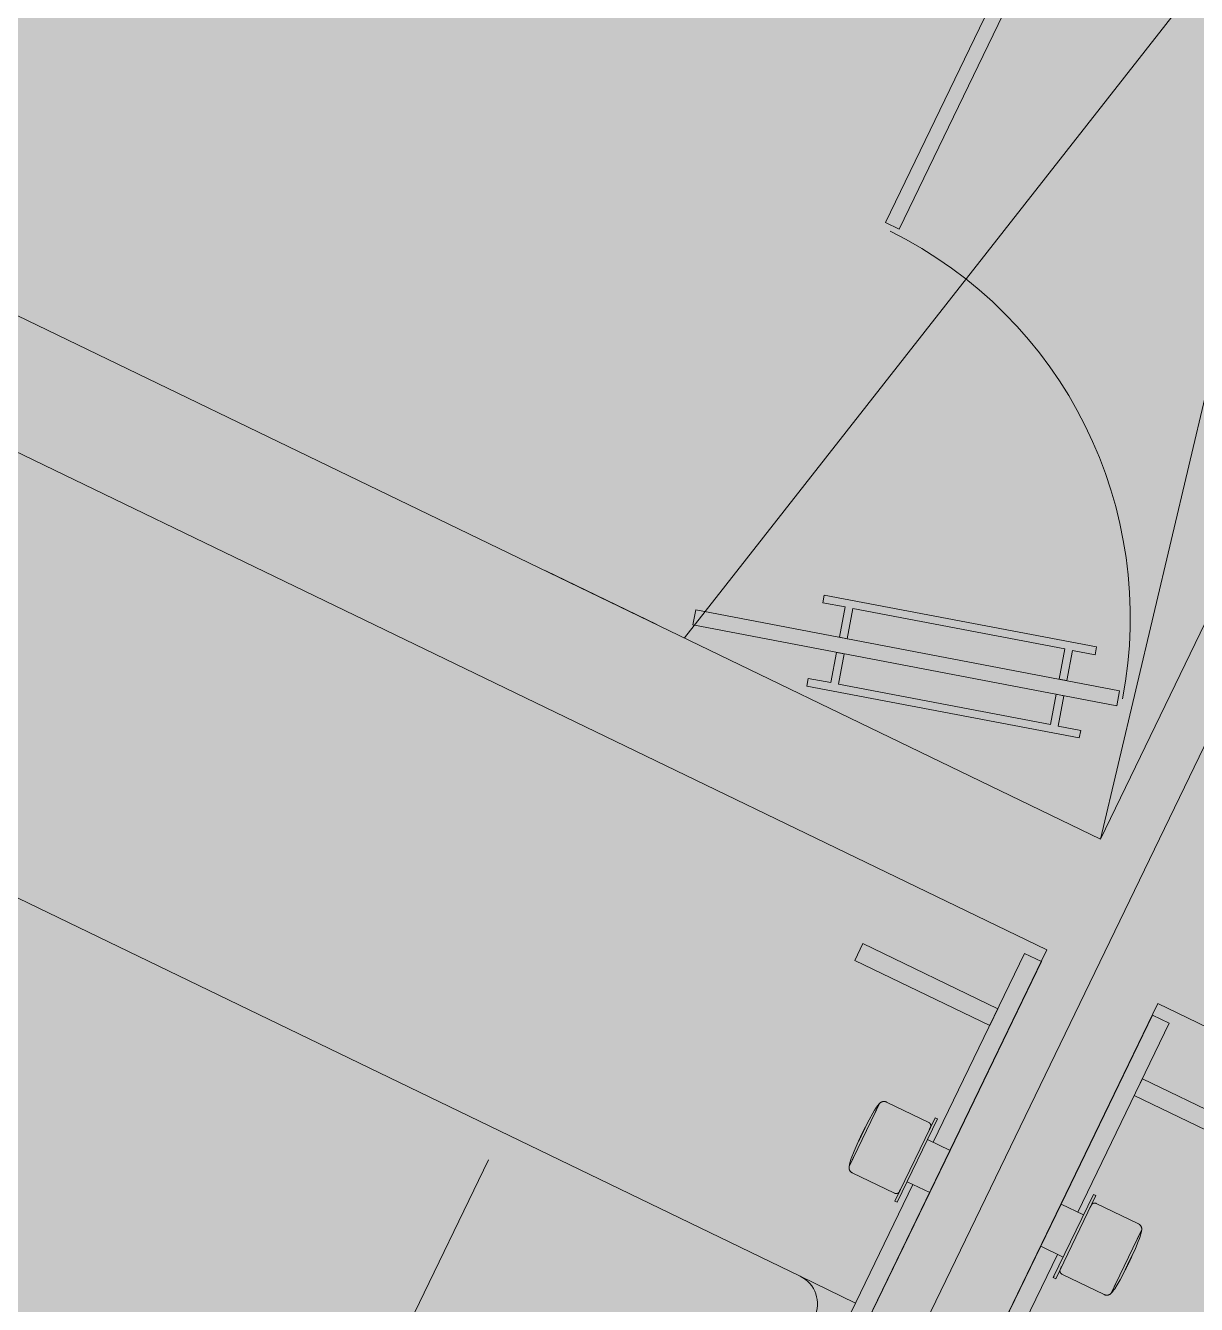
# Model space of a CAD drawing. Header units: metres. Extents: x -466 to 1322, y -1072 to 50.
# Drawn here: x 427.824 to 429.724, y -427.776 to -425.701 of the extents above; entities that cross this region are included whole.
import ezdxf

# ---------------------------------------------------------------- set-up
doc = ezdxf.new("R2010")
doc.units = ezdxf.units.M
for name, pattern in [('B1 P BAJA$0$HIDDEN', [9.525, 6.35, -3.175]), ('CENTER2', [28.575, 19.05, -3.175, 3.175, -3.175]), ('HIDDEN', [9.525, 6.35, -3.175])]:
    doc.linetypes.add(name, pattern=pattern)
for name, color, linetype, lineweight in [('A - CANCEL', 2, 'Continuous', 0), ('A - Hatch muros', 4, 'Continuous', 0), ('A - PROY', 250, 'B1 P BAJA$0$HIDDEN', 0), ('A-DOOR', 2, 'Continuous', 9), ('A-EJES', 61, 'CENTER2', 0), ('A-Fixt', 122, 'Continuous', 5), ('A-MUEBLES', 5, 'Continuous', 0), ('A-MURO INT', 4, 'Continuous', 0)]:
    doc.layers.add(name, color=color, linetype=linetype, lineweight=lineweight)
doc.layers.add('Hatch Interior', color=7, linetype='Continuous', lineweight=0, true_color=0xaf6350)

msp = doc.modelspace()

# ---------------------------------------------------------------- hatches: boundary and pattern name
at = {"layer": 'A - Hatch muros', "transparency": 33554687}
h = msp.add_hatch(color=256, dxfattribs=at)
h.dxf.hatch_style = 1
h.paths.add_polyline_path([(422.6792, -430.2434), (426.1177, -423.131), (426.6579, -423.3922), (426.5709, -423.5722), (426.2107, -423.3981), (423.9039, -428.1697), (424.354, -428.3874), (424.267, -428.5674), (423.8168, -428.3498), (422.8593, -430.3305)])
h.paths.add_polyline_path([(429.5687, -427.0209), (430.3521, -425.4003), (427.6512, -424.0945), (427.216, -424.9948), (427.0359, -424.9078), (427.5582, -423.8274), (433.5002, -426.7001), (432.9779, -427.7805), (432.7979, -427.6934), (433.2331, -426.7931), (430.5322, -425.4874), (429.7487, -427.1079), (432.6297, -428.5007), (432.5427, -428.6808), (429.6617, -427.288), (428.2253, -430.259), (428.6755, -430.4766), (428.5884, -430.6567), (428.1383, -430.439), (427.1807, -432.4197), (427.0007, -432.3327), (427.9582, -430.352), (427.5081, -430.1344), (427.5951, -429.9543), (428.0453, -430.1719), (429.4816, -427.2009), (426.6006, -425.8081), (426.6877, -425.628)])
h.paths.add_polyline_path([(432.4598, -432.5283), (431.5022, -434.509), (431.3221, -434.4219), (432.2797, -432.4412), (431.8295, -432.2236), (431.9166, -432.0435), (432.3667, -432.2612), (434.6736, -427.4895), (434.3135, -427.3154), (434.4005, -427.1354), (435.3008, -427.5706), (435.2138, -427.7507), (434.8537, -427.5766), (432.5468, -432.3482), (432.997, -432.5658), (432.9099, -432.7459)])
h.paths.add_polyline_path([(438.2116, -431.1993), (438.9951, -429.5788), (436.2942, -428.273), (435.8589, -429.1733), (435.6788, -429.0863), (436.2012, -428.0059), (442.1432, -430.8786), (441.6209, -431.959), (441.4408, -431.8719), (441.8761, -430.9716), (439.1751, -429.6658), (438.3917, -431.2864), (441.2727, -432.6792), (441.1856, -432.8593), (438.3046, -431.4664), (436.8683, -434.4375), (437.3184, -434.6551), (437.2314, -434.8351), (436.7812, -434.6175), (435.8237, -436.5982), (435.6436, -436.5111), (436.6012, -434.5305), (436.151, -434.3128), (436.2381, -434.1328), (436.6882, -434.3504), (438.1246, -431.3794), (435.2436, -429.9866), (435.3306, -429.8065)])
h.paths.add_polyline_path([(443.3166, -431.668), (441.0097, -436.4396), (440.5595, -436.222), (440.4725, -436.4021), (440.9226, -436.6197), (439.9651, -438.6004), (440.1451, -438.6874), (441.1027, -436.7067), (441.5529, -436.9244), (441.6399, -436.7443), (441.1897, -436.5267), (443.4966, -431.7551), (443.8567, -431.9292), (443.9438, -431.7491), (443.0435, -431.3138), (442.9564, -431.4939)])
h.paths.add_polyline_path([(446.8546, -435.3778), (447.638, -433.7572), (444.9371, -432.4515), (444.5018, -433.3518), (444.3218, -433.2647), (444.8441, -432.1844), (450.7861, -435.0571), (450.2638, -436.1374), (450.0837, -436.0504), (450.519, -435.1501), (447.8181, -433.8443), (447.0346, -435.4648), (449.9156, -436.8577), (449.8285, -437.0377), (446.9476, -435.6449), (445.5112, -438.6159), (445.9614, -438.8335), (445.8743, -439.0136), (445.4242, -438.796), (444.4666, -440.7767), (444.2865, -440.6896), (445.2441, -438.7089), (444.794, -438.4913), (444.881, -438.3112), (445.3312, -438.5289), (446.7675, -435.5579), (443.8865, -434.165), (443.9736, -433.985)])
h.paths.add_polyline_path([(452.2266, -435.7535), (451.6864, -435.4923), (451.5994, -435.6724), (451.9595, -435.8465), (449.6526, -440.6181), (449.2037, -440.4011), (449.1142, -440.5799), (449.5656, -440.7982), (448.608, -442.7788), (448.7881, -442.8659)])
at = {"layer": 'Hatch Interior', "transparency": 33554687}
h = msp.add_hatch(color=256, dxfattribs=at)
h.dxf.hatch_style = 1
edge = h.paths.add_edge_path()
edge.add_line((417.7382, -422.6064), (419.3856, -424.8173))
edge.add_arc((419.7198, -425.4323), 0.7, 36.6996, 118.5178, ccw=False)
edge.add_line((420.2811, -425.014), (421.6441, -423.998))
edge.add_line((421.6441, -423.998), (425.1105, -425.6739))
edge.add_line((425.1105, -425.6739), (423.8168, -428.3498))
edge.add_line((423.8168, -428.3498), (449.7456, -440.8852))
edge.add_line((449.7456, -440.8852), (452.2266, -435.7535))
edge.add_line((452.2266, -435.7535), (452.8795, -434.403))
edge.add_line((452.8795, -434.403), (426.2776, -421.5422))
edge.add_line((426.2776, -421.5422), (424.9683, -419.8365))
edge.add_line((424.9683, -419.8365), (443.8484, -405.7639))
edge.add_line((443.8484, -405.7639), (442.6531, -404.1604))
edge.add_line((442.6531, -404.1604), (449.1895, -399.2884))
edge.add_line((449.1895, -399.2884), (446.0819, -395.1192))
edge.add_line((446.0819, -395.1192), (408.2908, -423.2873))
edge.add_line((408.2908, -423.2873), (413.4672, -425.7899))
edge.add_line((413.4672, -425.7899), (417.7382, -422.6064))

# ---------------------------------------------------------------- linework, layer by layer
at = {"layer": 'A - CANCEL'}
msp.add_lwpolyline([(429.6994, -425.0847), (429.6769, -425.0739), (429.2194, -426.0202), (429.2419, -426.031)], close=True, dxfattribs=at)
at = {"layer": 'A - PROY', "linetype": 'HIDDEN'}
for q in [(428.8934, -426.6944), (429.5687, -427.0209)]:
    msp.add_line((429.9694, -425.323), q, dxfattribs=at)
at = {"layer": 'A - PROY', "linetype": 'Continuous', "ltscale": 100}
msp.add_arc((428.917, -426.6616), 0.6997, 349.1342, 63.6771, dxfattribs=at)
at = {"layer": 'A-DOOR'}
msp.add_line((429.5994, -426.7802), (428.9118, -426.649), dxfattribs=at)
msp.add_lwpolyline([(429.5994, -426.7802), (429.5947, -426.8047), (428.9072, -426.6733), (428.9118, -426.649)], dxfattribs=at)
at = {"layer": 'A-EJES', "ltscale": 0.1}
msp.add_line((431.1691, -423.907), (425.2785, -436.0914), dxfattribs=at)
at = {"layer": 'A-Fixt'}
for points in [[(429.1449, -426.6934), (429.1574, -426.6958), (429.1668, -426.6467), (429.5106, -426.7123), (429.5012, -426.7614), (429.5137, -426.7638), (429.523, -426.7147), (429.5597, -426.7217), (429.5621, -426.7092), (429.12, -426.6249), (429.1177, -426.6373), (429.1543, -426.6443)], [(429.1402, -426.718), (429.1527, -426.7204), (429.1433, -426.7695), (429.4871, -426.8351), (429.4965, -426.786), (429.509, -426.7884), (429.4996, -426.8375), (429.5363, -426.8445), (429.5339, -426.8569), (429.0918, -426.7726), (429.0942, -426.7601), (429.1309, -426.7671)]]:
    msp.add_lwpolyline(points, close=True, dxfattribs=at)
at = {"layer": 'A-MUEBLES'}
for p, q in [((428.6684, -426.5856), (428.8484, -426.6727)), ((429.0811, -427.7303), (427.5505, -426.9903)), ((429.1829, -427.1906), (429.1697, -427.2178)), ((429.4019, -427.2964), (429.1829, -427.1906)), ((429.1697, -427.2178), (429.3887, -427.3237)), ((429.4454, -427.2064), (429.2972, -427.513)), ((429.4726, -427.2196), (429.4454, -427.2064)), ((429.3244, -427.5262), (429.4726, -427.2196)), ((429.429, -427.3098), (429.4725, -427.2198)), ((429.3887, -427.3237), (429.4019, -427.2964)), ((429.4159, -427.3368), (429.429, -427.3098)), ((429.5045, -427.6132), (429.6527, -427.3066)), ((429.6799, -427.3198), (429.5317, -427.6264)), ((429.6091, -427.3968), (429.6526, -427.3068)), ((429.6527, -427.3066), (429.6799, -427.3198)), ((429.3244, -427.5262), (429.4159, -427.3368)), ((429.596, -427.4239), (429.6091, -427.3968)), ((429.5045, -427.6132), (429.596, -427.4239)), ((429.6232, -427.437), (429.6364, -427.4098)), ((429.6364, -427.4098), (429.8554, -427.5157)), ((429.8422, -427.5429), (429.6232, -427.437)), ((429.2099, -427.4501), (429.1605, -427.5521)), ((429.2006, -427.4693), (429.2099, -427.4501)), ((429.2898, -427.4809), (429.2212, -427.4477)), ((429.2347, -427.6083), (429.3, -427.4733)), ((429.3039, -427.4751), (429.2386, -427.6102)), ((429.3, -427.4733), (429.2989, -427.4756)), ((429.3039, -427.4751), (429.3, -427.4733)), ((429.3028, -427.4774), (429.3039, -427.4751)), ((429.3244, -427.5262), (429.2878, -427.5085)), ((429.3244, -427.5262), (429.2913, -427.5946)), ((428.4472, -427.8065), (428.5754, -427.5414)), ((429.1605, -427.5521), (429.1698, -427.5329)), ((429.1657, -427.5624), (429.2343, -427.5956)), ((429.2641, -427.5814), (428.2084, -429.7651)), ((429.2547, -427.5769), (429.2913, -427.5946)), ((428.2356, -429.7783), (429.2913, -427.5946)), ((428.763, -428.6873), (429.2913, -427.5946)), ((429.2358, -427.606), (429.2347, -427.6083)), ((429.2347, -427.6083), (429.2386, -427.6102)), ((429.2386, -427.6102), (429.2397, -427.6079)), ((429.5572, -427.5976), (429.4919, -427.7326)), ((429.4958, -427.7345), (429.5611, -427.5995)), ((429.5561, -427.5999), (429.5572, -427.5976)), ((429.5572, -427.5976), (429.5611, -427.5995)), ((429.5611, -427.5995), (429.56, -427.6018)), ((429.5614, -427.6122), (429.6301, -427.6453)), ((429.5045, -427.6132), (429.4714, -427.6816)), ((429.5045, -427.6132), (429.5411, -427.6309)), ((429.6352, -427.6557), (429.5859, -427.7577)), ((429.6259, -427.6749), (429.6352, -427.6557)), ((428.4157, -429.8653), (429.4714, -427.6816)), ((429.4986, -427.6948), (428.4429, -429.8785)), ((428.9431, -428.7743), (429.4714, -427.6816)), ((429.508, -427.6993), (429.4714, -427.6816)), ((429.1711, -427.7738), (429.0811, -427.7303)), ((429.4919, -427.7326), (429.493, -427.7303)), ((429.4958, -427.7345), (429.4919, -427.7326)), ((429.4969, -427.7322), (429.4958, -427.7345)), ((429.5746, -427.7601), (429.5059, -427.7269)), ((429.5859, -427.7577), (429.5952, -427.7385))]:
    msp.add_line(p, q, dxfattribs=at)
at = {"layer": 'A-MUEBLES', "flags": 128}
for points in [[(429.2099, -427.4501), (429.2101, -427.4498), (429.2104, -427.4495), (429.2107, -427.4492), (429.2109, -427.449), (429.2112, -427.4487), (429.2115, -427.4485), (429.2118, -427.4483), (429.2122, -427.4481), (429.2125, -427.4479), (429.2128, -427.4477), (429.2132, -427.4476), (429.2135, -427.4474), (429.2139, -427.4473), (429.2142, -427.4472), (429.2146, -427.4471), (429.2149, -427.447), (429.2153, -427.4469), (429.2157, -427.4468), (429.2161, -427.4468), (429.2164, -427.4467), (429.2168, -427.4467), (429.2172, -427.4467), (429.2176, -427.4467), (429.218, -427.4468), (429.2183, -427.4468), (429.2187, -427.4469), (429.2191, -427.4469), (429.2194, -427.447), (429.2198, -427.4471), (429.2202, -427.4472), (429.2205, -427.4474), (429.2209, -427.4475), (429.2212, -427.4477)], [(429.1872, -427.4877), (429.1929, -427.4765), (429.199, -427.4656), (429.2018, -427.4609)], [(429.2018, -427.4609), (429.2034, -427.4584), (429.2052, -427.4559), (429.207, -427.4535), (429.2089, -427.4512), (429.2099, -427.4501)], [(429.1872, -427.4877), (429.1872, -427.4877), (429.1872, -427.4877), (429.1872, -427.4878), (429.1872, -427.4878), (429.1871, -427.4879), (429.1871, -427.488), (429.187, -427.4881), (429.1869, -427.4883), (429.1869, -427.4884), (429.1868, -427.4886), (429.1867, -427.4888), (429.1866, -427.489), (429.1865, -427.4892), (429.1864, -427.4895), (429.1862, -427.4897), (429.1861, -427.49), (429.186, -427.4903), (429.1858, -427.4906), (429.1857, -427.4909), (429.1855, -427.4912), (429.1854, -427.4916), (429.1852, -427.4919), (429.185, -427.4923), (429.1848, -427.4927), (429.1846, -427.493), (429.1845, -427.4934), (429.1843, -427.4938), (429.1841, -427.4943), (429.1839, -427.4947), (429.1836, -427.4951), (429.1834, -427.4955), (429.1832, -427.496), (429.183, -427.4964), (429.1828, -427.4969), (429.1826, -427.4974), (429.1823, -427.4978), (429.1821, -427.4983), (429.1819, -427.4987), (429.1817, -427.4992), (429.1814, -427.4997), (429.1812, -427.5001), (429.181, -427.5006), (429.1808, -427.5011), (429.1805, -427.5015), (429.1803, -427.502), (429.1801, -427.5024), (429.1799, -427.5029), (429.1797, -427.5033), (429.1795, -427.5037), (429.1793, -427.5042), (429.1791, -427.5046), (429.1789, -427.505), (429.1787, -427.5054), (429.1785, -427.5058), (429.1783, -427.5062), (429.1781, -427.5065), (429.1779, -427.5069), (429.1778, -427.5073), (429.1776, -427.5076), (429.1775, -427.5079), (429.1773, -427.5082), (429.1772, -427.5085), (429.177, -427.5088), (429.1769, -427.5091), (429.1768, -427.5093), (429.1767, -427.5095), (429.1766, -427.5098), (429.1765, -427.5099), (429.1764, -427.5101), (429.1763, -427.5103), (429.1762, -427.5104), (429.1762, -427.5106), (429.1761, -427.5107), (429.1761, -427.5108), (429.176, -427.5109), (429.176, -427.5109), (429.176, -427.5109), (429.176, -427.511)], [(429.176, -427.511), (429.176, -427.511), (429.176, -427.5109), (429.176, -427.5109), (429.176, -427.5108), (429.1761, -427.5107), (429.1761, -427.5106), (429.1762, -427.5105), (429.1763, -427.5104), (429.1763, -427.5102), (429.1764, -427.51), (429.1765, -427.5099), (429.1766, -427.5097), (429.1767, -427.5094), (429.1768, -427.5092), (429.177, -427.5089), (429.1771, -427.5087), (429.1772, -427.5084), (429.1774, -427.5081), (429.1775, -427.5078), (429.1777, -427.5074), (429.1778, -427.5071), (429.178, -427.5067), (429.1782, -427.5064), (429.1784, -427.506), (429.1786, -427.5056), (429.1788, -427.5052), (429.179, -427.5048), (429.1792, -427.5044), (429.1794, -427.504), (429.1796, -427.5035), (429.1798, -427.5031), (429.18, -427.5027), (429.1802, -427.5022), (429.1804, -427.5018), (429.1806, -427.5013), (429.1809, -427.5008), (429.1811, -427.5004), (429.1813, -427.4999), (429.1815, -427.4995), (429.1818, -427.499), (429.182, -427.4985), (429.1822, -427.4981), (429.1824, -427.4976), (429.1827, -427.4971), (429.1829, -427.4967), (429.1831, -427.4962), (429.1833, -427.4958), (429.1835, -427.4953), (429.1837, -427.4949), (429.1839, -427.4945), (429.1841, -427.4941), (429.1843, -427.4937), (429.1845, -427.4933), (429.1847, -427.4929), (429.1849, -427.4925), (429.1851, -427.4921), (429.1853, -427.4917), (429.1854, -427.4914), (429.1856, -427.4911), (429.1858, -427.4907), (429.1859, -427.4904), (429.186, -427.4901), (429.1862, -427.4899), (429.1863, -427.4896), (429.1864, -427.4894), (429.1865, -427.4891), (429.1866, -427.4889), (429.1867, -427.4887), (429.1868, -427.4885), (429.1869, -427.4884), (429.187, -427.4882), (429.187, -427.4881), (429.1871, -427.488), (429.1871, -427.4879), (429.1872, -427.4878), (429.1872, -427.4877), (429.1872, -427.4877), (429.1872, -427.4877)], [(429.2898, -427.4809), (429.29, -427.481), (429.2902, -427.4811), (429.2904, -427.4812), (429.2906, -427.4813), (429.2908, -427.4815), (429.291, -427.4816), (429.2912, -427.4818), (429.2914, -427.4819), (429.2915, -427.4821), (429.2917, -427.4823), (429.2918, -427.4824), (429.292, -427.4826), (429.2921, -427.4828), (429.2922, -427.483), (429.2924, -427.4832), (429.2925, -427.4834), (429.2926, -427.4836), (429.2927, -427.4839), (429.2928, -427.4841), (429.2928, -427.4843), (429.2929, -427.4845), (429.293, -427.4847), (429.293, -427.485), (429.2931, -427.4852), (429.2931, -427.4854), (429.2931, -427.4857), (429.2931, -427.4859), (429.2931, -427.4861), (429.2931, -427.4864), (429.2931, -427.4866), (429.2931, -427.4868), (429.2931, -427.4871), (429.293, -427.4873), (429.293, -427.4875), (429.2929, -427.4878), (429.2928, -427.488), (429.2928, -427.4882), (429.2927, -427.4884), (429.2926, -427.4886)], [(429.2904, -427.4933), (429.2907, -427.4925), (429.2911, -427.4917), (429.2914, -427.4911), (429.2917, -427.4905), (429.2919, -427.49), (429.2921, -427.4896), (429.2923, -427.4892), (429.2924, -427.489), (429.2925, -427.4888), (429.2926, -427.4887)], [(429.2925, -427.4887), (429.2925, -427.4889), (429.2924, -427.4891), (429.2922, -427.4894), (429.2921, -427.4897)], [(429.1641, -427.539), (429.1686, -427.5274), (429.1736, -427.5159), (429.176, -427.511)], [(429.1605, -427.5521), (429.1611, -427.5491), (429.1618, -427.5462), (429.1626, -427.5433), (429.1636, -427.5404), (429.1641, -427.539)], [(429.1657, -427.5624), (429.1654, -427.5623), (429.165, -427.5621), (429.1647, -427.5619), (429.1644, -427.5617), (429.1641, -427.5614), (429.1638, -427.5612), (429.1635, -427.561), (429.1632, -427.5607), (429.163, -427.5604), (429.1627, -427.5602), (429.1625, -427.5599), (429.1622, -427.5596), (429.162, -427.5593), (429.1618, -427.559), (429.1616, -427.5586), (429.1614, -427.5583), (429.1613, -427.558), (429.1611, -427.5576), (429.161, -427.5573), (429.1608, -427.5569), (429.1607, -427.5565), (429.1606, -427.5562), (429.1606, -427.5558), (429.1605, -427.5554), (429.1604, -427.5551), (429.1604, -427.5547), (429.1604, -427.5543), (429.1604, -427.5539), (429.1604, -427.5536), (429.1604, -427.5532), (429.1604, -427.5528), (429.1605, -427.5524), (429.1605, -427.5521)], [(429.2422, -427.5928), (429.2423, -427.5927), (429.2424, -427.5925), (429.2425, -427.5922), (429.2427, -427.5918), (429.2429, -427.5914), (429.2432, -427.5909), (429.2435, -427.5902), (429.2438, -427.5895), (429.2442, -427.5888), (429.2446, -427.5879)], [(429.2426, -427.592), (429.2424, -427.5924), (429.2423, -427.5926), (429.2422, -427.5928), (429.2422, -427.5929)], [(429.2421, -427.5931), (429.242, -427.5933), (429.2418, -427.5935), (429.2417, -427.5937), (429.2416, -427.5939), (429.2414, -427.5941), (429.2413, -427.5942), (429.2411, -427.5944), (429.241, -427.5946), (429.2408, -427.5947), (429.2406, -427.5949), (429.2404, -427.595), (429.2402, -427.5952), (429.24, -427.5953), (429.2398, -427.5954), (429.2396, -427.5955), (429.2394, -427.5956), (429.2392, -427.5957), (429.239, -427.5958), (429.2388, -427.5959), (429.2385, -427.596), (429.2383, -427.596), (429.2381, -427.5961), (429.2378, -427.5961), (429.2376, -427.5962), (429.2374, -427.5962), (429.2371, -427.5962), (429.2369, -427.5962), (429.2367, -427.5962), (429.2364, -427.5962), (429.2362, -427.5962), (429.236, -427.5961), (429.2357, -427.5961), (429.2355, -427.596), (429.2353, -427.596), (429.2351, -427.5959), (429.2348, -427.5958), (429.2346, -427.5957), (429.2344, -427.5956), (429.2343, -427.5956)], [(429.5614, -427.6122), (429.5612, -427.6121), (429.561, -427.612), (429.5608, -427.6119), (429.5605, -427.6118), (429.5603, -427.6118), (429.5601, -427.6117), (429.5599, -427.6117), (429.5596, -427.6116), (429.5594, -427.6116), (429.5592, -427.6116), (429.5589, -427.6116), (429.5587, -427.6116), (429.5585, -427.6116), (429.5582, -427.6116), (429.558, -427.6116), (429.5578, -427.6117), (429.5575, -427.6117), (429.5573, -427.6118), (429.5571, -427.6119), (429.5569, -427.6119), (429.5566, -427.612), (429.5564, -427.6121), (429.5562, -427.6122), (429.556, -427.6123), (429.5558, -427.6124), (429.5556, -427.6126), (429.5554, -427.6127), (429.5552, -427.6128), (429.555, -427.613), (429.5549, -427.6132), (429.5547, -427.6133), (429.5545, -427.6135), (429.5544, -427.6137), (429.5542, -427.6138), (429.5541, -427.614), (429.554, -427.6142), (429.5538, -427.6144), (429.5537, -427.6146), (429.5536, -427.6148)], [(429.5514, -427.6195), (429.5518, -427.6186), (429.5521, -427.6179), (429.5524, -427.6172), (429.5527, -427.6167), (429.553, -427.6162), (429.5532, -427.6158), (429.5533, -427.6154), (429.5534, -427.6152), (429.5535, -427.615), (429.5536, -427.6149)], [(429.5536, -427.6149), (429.5535, -427.6151), (429.5534, -427.6153), (429.5533, -427.6156), (429.5531, -427.6159)], [(429.6352, -427.6557), (429.6353, -427.6553), (429.6353, -427.6549), (429.6354, -427.6546), (429.6354, -427.6542), (429.6354, -427.6538), (429.6354, -427.6534), (429.6354, -427.6531), (429.6353, -427.6527), (429.6353, -427.6523), (429.6352, -427.6519), (429.6351, -427.6516), (429.635, -427.6512), (429.6349, -427.6508), (429.6348, -427.6505), (429.6346, -427.6501), (429.6345, -427.6498), (429.6343, -427.6495), (429.6341, -427.6491), (429.6339, -427.6488), (429.6337, -427.6485), (429.6335, -427.6482), (429.6333, -427.6479), (429.633, -427.6476), (429.6328, -427.6473), (429.6325, -427.6471), (429.6322, -427.6468), (429.6319, -427.6465), (429.6317, -427.6463), (429.6313, -427.6461), (429.631, -427.6459), (429.6307, -427.6457), (429.6304, -427.6455), (429.6301, -427.6453)], [(429.6198, -427.6968), (429.625, -427.6854), (429.6298, -427.6739), (429.6317, -427.6688)], [(429.6317, -427.6688), (429.6327, -427.6659), (429.6336, -427.663), (429.6343, -427.6601), (429.6349, -427.6572), (429.6352, -427.6557)], [(429.5032, -427.719), (429.5033, -427.7189), (429.5034, -427.7187), (429.5035, -427.7184), (429.5037, -427.718), (429.5039, -427.7176), (429.5042, -427.717), (429.5045, -427.7164), (429.5048, -427.7157), (429.5052, -427.715), (429.5056, -427.7141)], [(429.6198, -427.6968), (429.6198, -427.6968), (429.6198, -427.6968), (429.6197, -427.6969), (429.6197, -427.697), (429.6197, -427.697), (429.6196, -427.6971), (429.6196, -427.6973), (429.6195, -427.6974), (429.6194, -427.6976), (429.6193, -427.6977), (429.6193, -427.6979), (429.6192, -427.6981), (429.619, -427.6983), (429.6189, -427.6986), (429.6188, -427.6988), (429.6187, -427.6991), (429.6185, -427.6994), (429.6184, -427.6997), (429.6182, -427.7), (429.6181, -427.7003), (429.6179, -427.7007), (429.6177, -427.701), (429.6176, -427.7014), (429.6174, -427.7018), (429.6172, -427.7022), (429.617, -427.7026), (429.6168, -427.703), (429.6166, -427.7034), (429.6164, -427.7038), (429.6162, -427.7042), (429.616, -427.7047), (429.6158, -427.7051), (429.6156, -427.7056), (429.6153, -427.706), (429.6151, -427.7065), (429.6149, -427.7069), (429.6147, -427.7074), (429.6144, -427.7079), (429.6142, -427.7083), (429.614, -427.7088), (429.6138, -427.7093), (429.6135, -427.7097), (429.6133, -427.7102), (429.6131, -427.7106), (429.6129, -427.7111), (429.6127, -427.7115), (429.6124, -427.712), (429.6122, -427.7124), (429.612, -427.7129), (429.6118, -427.7133), (429.6116, -427.7137), (429.6114, -427.7141), (429.6112, -427.7145), (429.611, -427.7149), (429.6108, -427.7153), (429.6107, -427.7157), (429.6105, -427.716), (429.6103, -427.7164), (429.6102, -427.7167), (429.61, -427.717), (429.6099, -427.7173), (429.6097, -427.7176), (429.6096, -427.7179), (429.6095, -427.7182), (429.6093, -427.7184), (429.6092, -427.7187), (429.6091, -427.7189), (429.609, -427.7191), (429.6089, -427.7193), (429.6089, -427.7194), (429.6088, -427.7196), (429.6087, -427.7197), (429.6087, -427.7198), (429.6086, -427.7199), (429.6086, -427.72), (429.6086, -427.72), (429.6085, -427.7201), (429.6085, -427.7201)], [(429.6085, -427.7201), (429.6085, -427.7201), (429.6086, -427.7201), (429.6086, -427.72), (429.6086, -427.7199), (429.6086, -427.7199), (429.6087, -427.7198), (429.6088, -427.7196), (429.6088, -427.7195), (429.6089, -427.7193), (429.609, -427.7192), (429.6091, -427.719), (429.6092, -427.7188), (429.6093, -427.7186), (429.6094, -427.7183), (429.6095, -427.7181), (429.6096, -427.7178), (429.6098, -427.7175), (429.6099, -427.7172), (429.6101, -427.7169), (429.6102, -427.7166), (429.6104, -427.7162), (429.6106, -427.7159), (429.6108, -427.7155), (429.6109, -427.7151), (429.6111, -427.7147), (429.6113, -427.7143), (429.6115, -427.7139), (429.6117, -427.7135), (429.6119, -427.7131), (429.6121, -427.7127), (429.6123, -427.7122), (429.6125, -427.7118), (429.6128, -427.7113), (429.613, -427.7109), (429.6132, -427.7104), (429.6134, -427.71), (429.6137, -427.7095), (429.6139, -427.709), (429.6141, -427.7086), (429.6143, -427.7081), (429.6146, -427.7076), (429.6148, -427.7072), (429.615, -427.7067), (429.6152, -427.7063), (429.6154, -427.7058), (429.6157, -427.7054), (429.6159, -427.7049), (429.6161, -427.7045), (429.6163, -427.704), (429.6165, -427.7036), (429.6167, -427.7032), (429.6169, -427.7028), (429.6171, -427.7024), (429.6173, -427.702), (429.6175, -427.7016), (429.6177, -427.7012), (429.6178, -427.7009), (429.618, -427.7005), (429.6182, -427.7002), (429.6183, -427.6999), (429.6185, -427.6996), (429.6186, -427.6993), (429.6187, -427.699), (429.6189, -427.6987), (429.619, -427.6985), (429.6191, -427.6982), (429.6192, -427.698), (429.6193, -427.6978), (429.6194, -427.6976), (429.6195, -427.6975), (429.6195, -427.6973), (429.6196, -427.6972), (429.6197, -427.6971), (429.6197, -427.697), (429.6197, -427.6969), (429.6198, -427.6969), (429.6198, -427.6968), (429.6198, -427.6968)], [(429.5031, -427.7193), (429.503, -427.7195), (429.5029, -427.7197), (429.5029, -427.72), (429.5028, -427.7202), (429.5028, -427.7204), (429.5027, -427.7206), (429.5027, -427.7209), (429.5026, -427.7211), (429.5026, -427.7213), (429.5026, -427.7216), (429.5026, -427.7218), (429.5026, -427.722), (429.5027, -427.7223), (429.5027, -427.7225), (429.5027, -427.7227), (429.5028, -427.723), (429.5028, -427.7232), (429.5029, -427.7234), (429.503, -427.7236), (429.5031, -427.7239), (429.5032, -427.7241), (429.5033, -427.7243), (429.5034, -427.7245), (429.5035, -427.7247), (429.5036, -427.7249), (429.5037, -427.7251), (429.5039, -427.7253), (429.504, -427.7255), (429.5042, -427.7256), (429.5044, -427.7258), (429.5045, -427.726), (429.5047, -427.7261), (429.5049, -427.7263), (429.5051, -427.7264), (429.5053, -427.7265), (429.5055, -427.7267), (429.5057, -427.7268), (429.5059, -427.7269), (429.5059, -427.7269)], [(429.5036, -427.7182), (429.5035, -427.7186), (429.5033, -427.7188), (429.5033, -427.719), (429.5032, -427.7191)], [(429.594, -427.7468), (429.6003, -427.736), (429.6061, -427.725), (429.6085, -427.7201)], [(429.5746, -427.7601), (429.5749, -427.7603), (429.5753, -427.7604), (429.5756, -427.7605), (429.576, -427.7607), (429.5764, -427.7608), (429.5767, -427.7608), (429.5771, -427.7609), (429.5775, -427.761), (429.5778, -427.761), (429.5782, -427.761), (429.5786, -427.7611), (429.579, -427.761), (429.5794, -427.761), (429.5797, -427.761), (429.5801, -427.7609), (429.5805, -427.7609), (429.5808, -427.7608), (429.5812, -427.7607), (429.5816, -427.7606), (429.5819, -427.7605), (429.5823, -427.7603), (429.5826, -427.7602), (429.583, -427.76), (429.5833, -427.7599), (429.5836, -427.7597), (429.5839, -427.7595), (429.5843, -427.7592), (429.5846, -427.759), (429.5848, -427.7588), (429.5851, -427.7585), (429.5854, -427.7583), (429.5857, -427.758), (429.5859, -427.7577)], [(429.5859, -427.7577), (429.5879, -427.7554), (429.5897, -427.7531), (429.5915, -427.7506), (429.5932, -427.7481), (429.594, -427.7468)]]:
    msp.add_lwpolyline(points, dxfattribs=at)
at = {"layer": 'A-MUEBLES'}
msp.add_arc((429.0593, -427.7753), 0.05, 334.1983, 64.1983, dxfattribs=at)
at = {"layer": 'A-MURO INT'}
for points in [[(427.5582, -423.8274), (433.5002, -426.7001), (432.9779, -427.7805), (432.7979, -427.6934), (433.2331, -426.7931), (430.5322, -425.4874), (429.7487, -427.1079), (432.6297, -428.5007), (432.5427, -428.6808), (429.6617, -427.288), (428.2253, -430.259), (428.6755, -430.4766), (428.5884, -430.6567), (428.1383, -430.439), (427.1807, -432.4197)], [(426.6877, -425.628), (429.5687, -427.0209), (430.3521, -425.4003), (427.6512, -424.0945)], [(427.5951, -429.9543), (428.0453, -430.1719), (429.4816, -427.2009), (426.6006, -425.8081)]]:
    msp.add_lwpolyline(points, dxfattribs=at)

doc.saveas('drawing.dxf')
